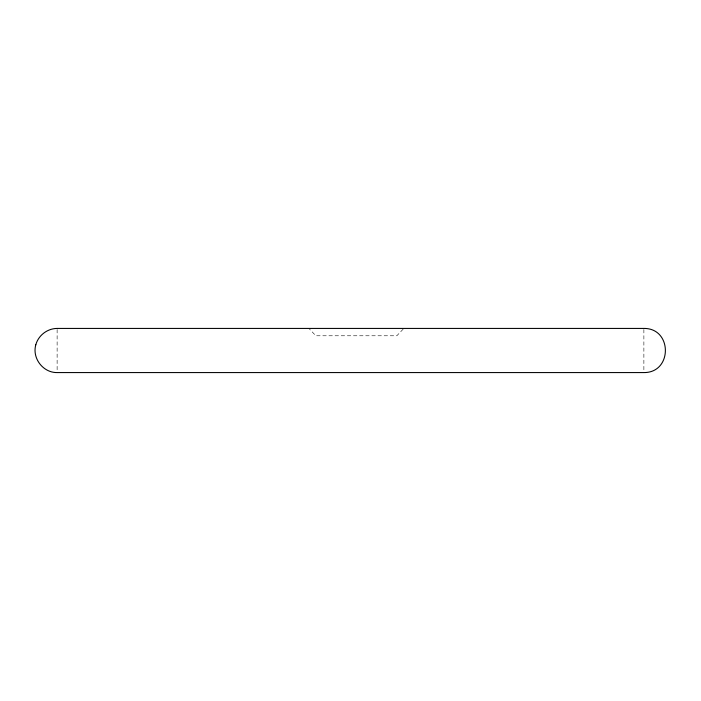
<?xml version="1.0" encoding="UTF-8"?>
<svg xmlns="http://www.w3.org/2000/svg" width="701" height="701" viewBox="0 0 701 701"><rect width="100%" height="100%" fill="white"/><g stroke="black" fill="none" stroke-linecap="round" stroke-linejoin="round"><path stroke-width="0.53" stroke-dasharray="3.5 2.63" d="M403.136 329.163L396.819 335.779L315.871 335.779L309.544 329.163M643.877 329.496L643.877 371.504M57.123 329.496L57.123 371.504"/><path stroke-width="1.05" d="M35.804 344.787C31.931 358.229 43.147 372.836 57.123 372.573L643.877 372.573C672.539 372.871 672.539 328.129 643.877 328.427L57.123 328.427C47.37 328.48 38.38 335.376 35.804 344.787"/></g></svg>
